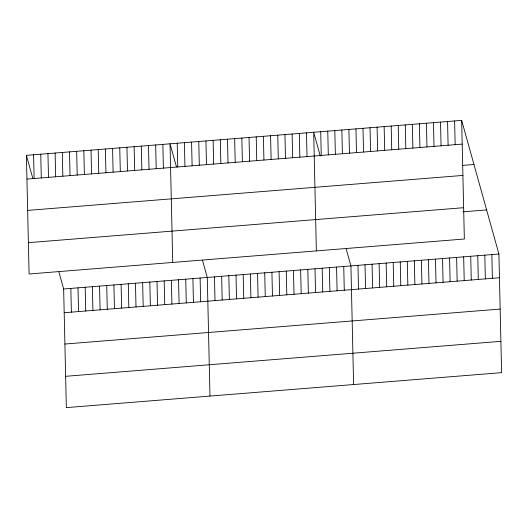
<?xml version="1.0" encoding="UTF-8"?>
<svg xmlns="http://www.w3.org/2000/svg" width="528" height="528" viewBox="0 0 528 528"><rect width="100%" height="100%" fill="white"/><g stroke="black" fill="none" stroke-linecap="round" stroke-linejoin="round"><path stroke-width="0.79" d="M461.657 120.377L464.35 239.012L29.093 273.986L26.4 155.351L461.657 120.377L498.907 254.014L501.6 372.649L66.343 407.623L63.65 288.988L58.918 272.026M26.941 179.084L462.198 144.111M462.205 165.422L473.953 164.479M27.647 210.401L462.911 175.428M28.38 242.669L463.643 207.695M463.129 211.801L486.618 209.913M63.65 288.988L498.907 254.014M64.185 312.721L499.448 277.748M64.898 344.038L500.155 309.065M65.63 376.306L500.887 341.332M320.291 156.017L313.672 132.271L316.364 250.906M346.19 248.945L350.922 265.907L353.615 384.536M176.464 166.881L170.036 143.814L172.729 262.442M202.554 260.482L207.286 277.444L209.979 396.079M26.4 155.351L32.828 178.418M491.858 254.582L492.4 278.315M484.816 255.143L485.351 278.876M477.767 255.71L478.302 279.444M470.719 256.278L471.26 280.012M463.67 256.846L464.211 280.579M454.615 120.945L455.149 144.679M456.628 257.413L457.162 281.147M447.566 121.513L448.1 145.246M449.579 257.974L450.12 281.708M440.517 122.074L441.058 145.807M442.53 258.542L443.071 282.275M433.468 122.641L434.009 146.375M435.481 259.109L436.022 282.843M426.426 123.209L426.961 146.942M428.439 259.677L428.974 283.411M419.377 123.776L419.918 147.51M421.39 260.245L421.931 283.978M412.328 124.344L412.87 148.078M414.341 260.806L414.883 284.539M405.28 124.905L405.821 148.639M407.299 261.373L407.834 285.107M398.237 125.473L398.772 149.206M400.25 261.941L400.785 285.674M391.189 126.04L391.73 149.774M393.202 262.508L393.743 286.242M384.14 126.608L384.681 150.341M386.153 263.076L386.694 286.81M377.098 127.175L377.632 150.909M379.111 263.637L379.645 287.371M370.049 127.736L370.583 151.47M372.062 264.205L372.596 287.938M363 128.304L363.541 152.038M365.013 264.772L365.554 288.506M355.951 128.872L356.492 152.605M357.964 265.34L358.505 289.073M348.909 129.439L349.444 153.173M341.86 130.007L342.395 153.74M343.741 266.482L344.276 290.215M334.811 130.568L335.353 154.301M336.554 267.056L337.095 290.796M327.763 131.135L328.304 154.869M329.373 267.637L329.914 291.37M320.72 131.703L321.255 155.437M322.192 268.211L322.733 291.944M315.011 268.792L315.553 292.525M306.491 132.845L307.025 156.578M307.831 269.366L308.365 293.099M299.31 133.426L299.845 157.159M300.65 269.947L301.184 293.68M292.123 134L292.664 157.733M293.462 270.521L294.004 294.254M284.942 134.581L285.483 158.314M286.282 271.102L286.823 294.835M277.761 135.155L278.302 158.888M279.101 271.676L279.642 295.409M270.58 135.729L271.121 159.463M271.92 272.25L272.461 295.984M263.399 136.31L263.934 160.043M264.739 272.831L265.274 296.564M256.219 136.884L256.753 160.618M257.558 273.405L258.093 297.139M249.038 137.465L249.572 161.198M250.378 273.986L250.912 297.719M241.85 138.039L242.392 161.773M243.19 274.56L243.731 298.294M234.67 138.62L235.211 162.353M236.009 275.141L236.551 298.874M227.489 139.194L228.03 162.928M228.829 275.715L229.37 299.449M220.308 139.768L220.849 163.508M221.648 276.289L222.189 300.029M213.127 140.349L213.662 164.083M214.467 276.87L215.002 300.604M205.946 140.923L206.481 164.657M198.766 141.504L199.3 165.238M200.105 278.025L200.64 301.759M191.578 142.078L192.119 165.812M192.918 278.599L193.459 302.333M184.397 142.659L184.939 166.393M185.737 279.18L186.278 302.914M177.217 143.233L177.758 166.967M178.556 279.754L179.098 303.488M171.376 280.335L171.917 304.069M162.855 144.388L163.39 168.122M164.195 280.909L164.729 304.643M155.674 144.962L156.209 168.696M157.014 281.483L157.549 305.217M148.493 145.543L149.028 169.277M149.833 282.064L150.368 305.798M141.306 146.117L141.847 169.851M142.646 282.638L143.187 306.372M134.125 146.698L134.666 170.432M135.465 283.219L136.006 306.953M126.944 147.272L127.486 171.006M128.284 283.793L128.825 307.527M119.764 147.853L120.305 171.587M121.103 284.374L121.645 308.108M112.583 148.427L113.117 172.161M113.923 284.948L114.457 308.682M105.402 149.002L105.937 172.742M106.742 285.523L107.276 309.263M98.215 149.582L98.756 173.316M99.554 286.103L100.096 309.837M91.034 150.157L91.575 173.89M92.374 286.678L92.915 310.411M83.853 150.737L84.394 174.471M85.193 287.258L85.734 310.992M76.672 151.312L77.213 175.045M78.012 287.833L78.553 311.566M69.491 151.892L70.026 175.626M70.831 288.413L71.366 312.147M62.311 152.467L62.845 176.2M55.13 153.047L55.664 176.781M47.942 153.622L48.484 177.355M40.762 154.196L41.303 177.929M33.581 154.777L34.122 178.51"/></g></svg>
